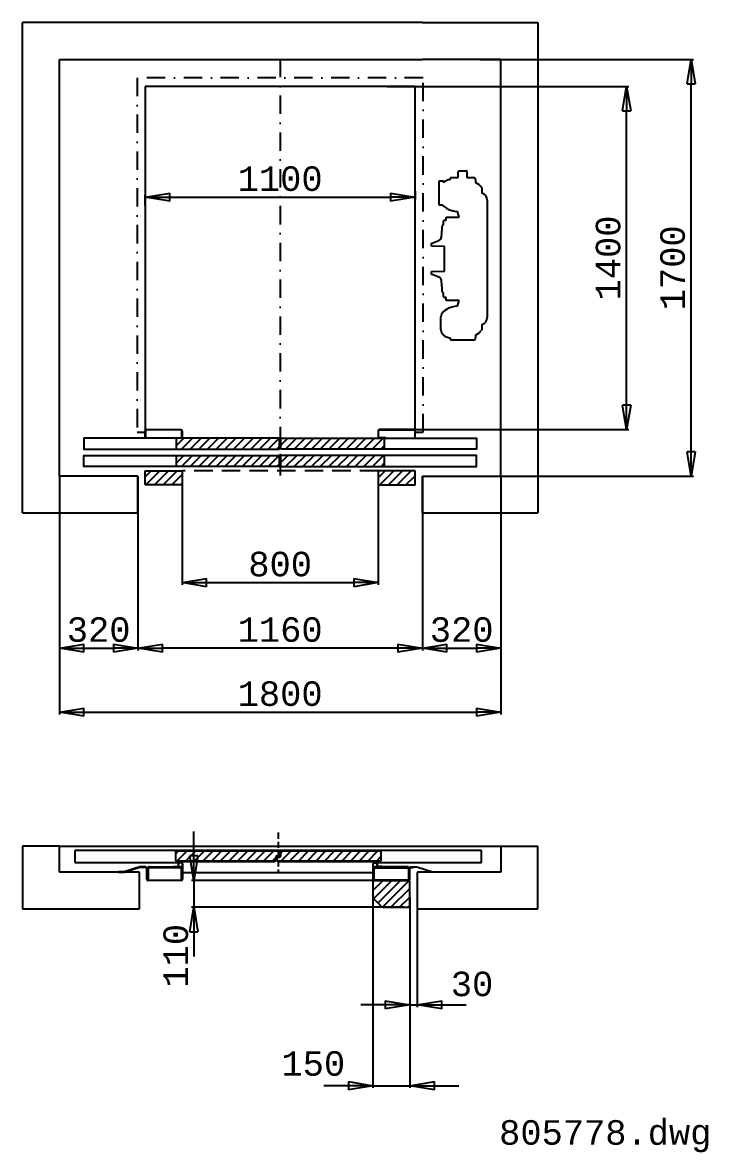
# Model space of a CAD drawing. Extents: x 29716 to 54257, y -8238 to 9896.
# Drawn here: x 38463 to 41259, y 4587 to 9195 of the extents above; entities that cross this region are included whole.
import ezdxf

# ---------------------------------------------------------------- set-up
doc = ezdxf.new("R2010")
doc.units = 0
doc.header["$LTSCALE"] = 50
doc.header["$MEASUREMENT"] = 0
doc.linetypes.add('DASHDOT', pattern=[1, 0.5, -0.25, 0, -0.25])
doc.linetypes.add('DASHED', pattern=[0.75, 0.5, -0.25])
doc.layers.get('0').update_dxf_attribs({"linetype": 'CONTINUOUS'})
doc.layers.get('Defpoints').update_dxf_attribs({"linetype": 'CONTINUOUS'})
for name, color, linetype in [('CONT_35', 250, 'CONTINUOUS'), ('CONT_70', 5, 'CONTINUOUS'), ('DASH_35', 30, 'DASHED'), ('DASHD_35', 40, 'DASHDOT'), ('DIM', 7, 'CONTINUOUS'), ('HATCH_35', 6, 'CONTINUOUS'), ('TEXT_50', 7, 'CONTINUOUS')]:
    doc.layers.add(name, color=color, linetype=linetype)
doc.styles.get("Standard").update_dxf_attribs({"font": 'monotxt'})
doc.dimstyles.get("Standard").update_dxf_attribs({"dimscale": 50, "dimtxt": 2, "dimasz": 2, "dimexe": 0.18, "dimexo": 0, "dimgap": 0.5, "dimtad": 1, "dimdec": 0, "dimrnd": 1, "dimzin": 0, "dimdsep": 46, "dimtxsty": 'Standard', "dimblk": 'CLOSED', "dimcen": 0.09, "dimadec": 0, "dimazin": 0, "dimtfac": 1, "dimtdec": 0, "dimtmove": 2, "dimatfit": 0, "dimldrblk": 'CLOSED', "dimfxl": 1, "dimtolj": 1, "dimtzin": 0, "dimarcsym": 0})
pattern_1 = [(45, (29147.345, -60455.907), (-17.6776695, 17.6776695), [])]

# ---------------------------------------------------------------- blocks, each defined once
blk = doc.blocks.new('_Closed')
at = {"color": 0, "linetype": 'Continuous', "lineweight": -2}
for p, q in [((-1, 0.167), (0, 0)), ((-1, 0.167), (-1, -0.167)), ((0, 0), (-1, -0.167)), ((0, 0), (-1, 0))]:
    blk.add_line(p, q, dxfattribs=at)
blk = doc.blocks.new('*D44')
at = {"layer": 'Defpoints', "color": 0, "transparency": 16777216}
for p in [(39967, 5695.9), (39161.4, 5586.4), (40017.2, 5586.4)]:
    blk.add_point(p, dxfattribs=at)
at = {"layer": 'DIM', "color": 0, "lineweight": -2, "transparency": 16777216}
for p, q in [((39161.4, 5795.9), (39161.4, 5895.9)), ((39967, 5695.9), (39152.4, 5695.9)), ((39161.4, 5695.9), (39161.4, 5586.4)), ((40017.2, 5586.4), (39152.4, 5586.4)), ((39161.4, 5486.4), (39161.4, 5386.4))]:
    blk.add_line(p, q, dxfattribs=at)
at = {"layer": 'DIM', "color": 0, "lineweight": -2, "transparency": 16777216, "xscale": 100, "yscale": 100, "zscale": 100}
for p, rotation in [((39161.4, 5695.9), 270), ((39161.4, 5586.4), 90)]:
    blk.add_blockref('_Closed', p, dxfattribs=dict(at, rotation=rotation))
at = {"layer": 'DIM', "color": 0, "transparency": 16777216, "insert": (39088.2, 5388.9), "char_height": 100, "attachment_point": 5, "rotation": 90}
blk.add_mtext('\\A1;110', dxfattribs=at)
blk = doc.blocks.new('*D38')
at = {"layer": 'Defpoints', "color": 0, "transparency": 16777216}
for p in [(39891.8, 5644.2), (40042, 5626.6), (40042, 4858.8)]:
    blk.add_point(p, dxfattribs=at)
at = {"layer": 'DIM', "color": 0, "lineweight": -2, "transparency": 16777216}
for p, q in [((39891.8, 5644.2), (39891.8, 4849.8)), ((40042, 5626.6), (40042, 4849.8)), ((39791.8, 4858.8), (39691.8, 4858.8)), ((39891.8, 4858.8), (40042, 4858.8)), ((40142, 4858.8), (40242, 4858.8))]:
    blk.add_line(p, q, dxfattribs=at)
at = {"layer": 'DIM', "color": 0, "lineweight": -2, "transparency": 16777216, "xscale": 100, "yscale": 100, "zscale": 100}
blk.add_blockref('_Closed', (39891.8, 4858.8), dxfattribs=at)
at = {"layer": 'DIM', "color": 0, "lineweight": -2, "transparency": 16777216, "xscale": 100, "yscale": 100, "zscale": 100, "rotation": 180}
blk.add_blockref('_Closed', (40042, 4858.8), dxfattribs=at)
at = {"layer": 'DIM', "color": 0, "transparency": 16777216, "insert": (39648.5, 4948.8), "char_height": 100, "attachment_point": 5}
blk.add_mtext('\\A1;150', dxfattribs=at)
blk = doc.blocks.new('*D39')
at = {"layer": 'Defpoints', "color": 0, "transparency": 16777216}
for p in [(40042, 5626.9), (40072.3, 5619.1), (40072.3, 5188.5)]:
    blk.add_point(p, dxfattribs=at)
at = {"layer": 'DIM', "color": 0, "lineweight": -2, "transparency": 16777216}
for p, q in [((40042, 5626.9), (40042, 5179.5)), ((40072.3, 5619.1), (40072.3, 5179.5)), ((39942, 5188.5), (39842, 5188.5)), ((40042, 5188.5), (40072.3, 5188.5)), ((40172.3, 5188.5), (40272.3, 5188.5))]:
    blk.add_line(p, q, dxfattribs=at)
at = {"layer": 'DIM', "color": 0, "lineweight": -2, "transparency": 16777216, "xscale": 100, "yscale": 100, "zscale": 100}
blk.add_blockref('_Closed', (40042, 5188.5), dxfattribs=at)
at = {"layer": 'DIM', "color": 0, "lineweight": -2, "transparency": 16777216, "xscale": 100, "yscale": 100, "zscale": 100, "rotation": 180}
blk.add_blockref('_Closed', (40072.3, 5188.5), dxfattribs=at)
at = {"layer": 'DIM', "color": 0, "transparency": 16777216, "insert": (40295.6, 5273.3), "char_height": 100, "attachment_point": 5}
blk.add_mtext('\\A1;30', dxfattribs=at)
blk = doc.blocks.new('*D40')
at = {"layer": 'Defpoints', "color": 0, "transparency": 16777216}
for p in [(38613.3, 7344.8), (40413.3, 7344.8), (40413.3, 6382.2)]:
    blk.add_point(p, dxfattribs=at)
at = {"layer": 'DIM', "color": 0, "lineweight": -2, "transparency": 16777216}
for p, q in [((38613.3, 7344.8), (38613.3, 6373.2)), ((40413.3, 7344.8), (40413.3, 6373.2)), ((38713.3, 6382.2), (40313.3, 6382.2))]:
    blk.add_line(p, q, dxfattribs=at)
at = {"layer": 'DIM', "color": 0, "lineweight": -2, "transparency": 16777216, "xscale": 100, "yscale": 100, "zscale": 100, "rotation": 180}
blk.add_blockref('_Closed', (38613.3, 6382.2), dxfattribs=at)
at = {"layer": 'DIM', "color": 0, "lineweight": -2, "transparency": 16777216, "xscale": 100, "yscale": 100, "zscale": 100}
blk.add_blockref('_Closed', (40413.3, 6382.2), dxfattribs=at)
at = {"layer": 'DIM', "color": 0, "transparency": 16777216, "insert": (39513.3, 6457.2), "char_height": 100, "attachment_point": 5}
blk.add_mtext('\\A1;1800', dxfattribs=at)
blk = doc.blocks.new('*D41')
at = {"layer": 'Defpoints', "color": 0, "transparency": 16777216}
for p in [(38933.3, 7194.8), (40093.3, 7194.8), (38933.3, 6643.5)]:
    blk.add_point(p, dxfattribs=at)
at = {"layer": 'DIM', "color": 0, "lineweight": -2, "transparency": 16777216}
for p, q in [((38933.3, 7194.8), (38933.3, 6634.5)), ((40093.3, 7194.8), (40093.3, 6634.5)), ((39993.3, 6643.5), (39033.3, 6643.5))]:
    blk.add_line(p, q, dxfattribs=at)
at = {"layer": 'DIM', "color": 0, "lineweight": -2, "transparency": 16777216, "xscale": 100, "yscale": 100, "zscale": 100, "rotation": 180}
blk.add_blockref('_Closed', (38933.3, 6643.5), dxfattribs=at)
at = {"layer": 'DIM', "color": 0, "lineweight": -2, "transparency": 16777216, "xscale": 100, "yscale": 100, "zscale": 100}
blk.add_blockref('_Closed', (40093.3, 6643.5), dxfattribs=at)
at = {"layer": 'DIM', "color": 0, "transparency": 16777216, "insert": (39513.3, 6718.5), "char_height": 100, "attachment_point": 5}
blk.add_mtext('\\A1;1160', dxfattribs=at)
blk = doc.blocks.new('*D42')
at = {"layer": 'Defpoints', "color": 0, "transparency": 16777216}
for p in [(40063.3, 8507.1), (40063.3, 8482.6), (38963.3, 8449.3)]:
    blk.add_point(p, dxfattribs=at)
at = {"layer": 'DIM', "color": 0, "lineweight": -2, "transparency": 16777216}
for p, q in [((38963.3, 8449.3), (38963.3, 8491.6)), ((39063.3, 8482.6), (39963.3, 8482.6)), ((40063.3, 8507.1), (40063.3, 8473.6))]:
    blk.add_line(p, q, dxfattribs=at)
at = {"layer": 'DIM', "color": 0, "lineweight": -2, "transparency": 16777216, "xscale": 100, "yscale": 100, "zscale": 100, "rotation": 180}
blk.add_blockref('_Closed', (38963.3, 8482.6), dxfattribs=at)
at = {"layer": 'DIM', "color": 0, "lineweight": -2, "transparency": 16777216, "xscale": 100, "yscale": 100, "zscale": 100}
blk.add_blockref('_Closed', (40063.3, 8482.6), dxfattribs=at)
at = {"layer": 'DIM', "color": 0, "transparency": 16777216, "insert": (39513.3, 8557.6), "char_height": 100, "attachment_point": 5}
blk.add_mtext('\\A1;1100', dxfattribs=at)
blk = doc.blocks.new('*D43')
at = {"layer": 'Defpoints', "color": 0, "transparency": 16777216}
for p in [(38613.3, 7344.8), (38933.3, 7344.8), (38933.3, 6643.5)]:
    blk.add_point(p, dxfattribs=at)
at = {"layer": 'DIM', "color": 0, "lineweight": -2, "transparency": 16777216}
for p, q in [((38613.3, 7344.8), (38613.3, 6634.5)), ((38933.3, 7344.8), (38933.3, 6634.5)), ((38713.3, 6643.5), (38833.3, 6643.5))]:
    blk.add_line(p, q, dxfattribs=at)
at = {"layer": 'DIM', "color": 0, "lineweight": -2, "transparency": 16777216, "xscale": 100, "yscale": 100, "zscale": 100, "rotation": 180}
blk.add_blockref('_Closed', (38613.3, 6643.5), dxfattribs=at)
at = {"layer": 'DIM', "color": 0, "lineweight": -2, "transparency": 16777216, "xscale": 100, "yscale": 100, "zscale": 100}
blk.add_blockref('_Closed', (38933.3, 6643.5), dxfattribs=at)
at = {"layer": 'DIM', "color": 0, "transparency": 16777216, "insert": (38773.3, 6718.5), "char_height": 100, "attachment_point": 5}
blk.add_mtext('\\A1;320', dxfattribs=at)
blk = doc.blocks.new('*D34')
at = {"layer": 'Defpoints', "color": 0, "transparency": 16777216}
for p in [(39113.3, 7334), (39913.3, 7332.9), (39913.3, 6910.7)]:
    blk.add_point(p, dxfattribs=at)
at = {"layer": 'DIM', "color": 0, "lineweight": -2, "transparency": 16777216}
for p, q in [((39113.3, 7334), (39113.3, 6901.7)), ((39913.3, 7332.9), (39913.3, 6901.7)), ((39213.3, 6910.7), (39813.3, 6910.7))]:
    blk.add_line(p, q, dxfattribs=at)
at = {"layer": 'DIM', "color": 0, "lineweight": -2, "transparency": 16777216, "xscale": 100, "yscale": 100, "zscale": 100, "rotation": 180}
blk.add_blockref('_Closed', (39113.3, 6910.7), dxfattribs=at)
at = {"layer": 'DIM', "color": 0, "lineweight": -2, "transparency": 16777216, "xscale": 100, "yscale": 100, "zscale": 100}
blk.add_blockref('_Closed', (39913.3, 6910.7), dxfattribs=at)
at = {"layer": 'DIM', "color": 0, "transparency": 16777216, "insert": (39513.3, 6985.7), "char_height": 100, "attachment_point": 5}
blk.add_mtext('\\A1;800', dxfattribs=at)
blk = doc.blocks.new('*D35')
at = {"layer": 'Defpoints', "color": 0, "transparency": 16777216}
for p in [(40328.5, 9044.8), (41188.9, 9044.8), (40367.9, 7344.8)]:
    blk.add_point(p, dxfattribs=at)
at = {"layer": 'DIM', "color": 0, "lineweight": -2, "transparency": 16777216}
for p, q in [((40328.5, 9044.8), (41197.9, 9044.8)), ((41188.9, 7444.8), (41188.9, 8944.8)), ((40367.9, 7344.8), (41197.9, 7344.8))]:
    blk.add_line(p, q, dxfattribs=at)
at = {"layer": 'DIM', "color": 0, "lineweight": -2, "transparency": 16777216, "xscale": 100, "yscale": 100, "zscale": 100}
for p, rotation in [((41188.9, 9044.8), 90), ((41188.9, 7344.8), 270)]:
    blk.add_blockref('_Closed', p, dxfattribs=dict(at, rotation=rotation))
at = {"layer": 'DIM', "color": 0, "transparency": 16777216, "insert": (41113.9, 8194.8), "char_height": 100, "attachment_point": 5, "rotation": 90}
blk.add_mtext('\\A1;1700', dxfattribs=at)
blk = doc.blocks.new('*D36')
at = {"layer": 'Defpoints', "color": 0, "transparency": 16777216}
for p in [(39949.5, 8934.8), (40925.8, 8934.8), (39990.3, 7534.8)]:
    blk.add_point(p, dxfattribs=at)
at = {"layer": 'DIM', "color": 0, "lineweight": -2, "transparency": 16777216}
for p, q in [((39949.5, 8934.8), (40934.8, 8934.8)), ((40925.8, 7634.8), (40925.8, 8834.8)), ((39990.3, 7534.8), (40934.8, 7534.8))]:
    blk.add_line(p, q, dxfattribs=at)
at = {"layer": 'DIM', "color": 0, "lineweight": -2, "transparency": 16777216, "xscale": 100, "yscale": 100, "zscale": 100}
for p, rotation in [((40925.8, 8934.8), 90), ((40925.8, 7534.8), 270)]:
    blk.add_blockref('_Closed', p, dxfattribs=dict(at, rotation=rotation))
at = {"layer": 'DIM', "color": 0, "transparency": 16777216, "insert": (40850.8, 8234.8), "char_height": 100, "attachment_point": 5, "rotation": 90}
blk.add_mtext('\\A1;1400', dxfattribs=at)
blk = doc.blocks.new('*D37')
at = {"layer": 'Defpoints', "color": 0, "transparency": 16777216}
for p in [(40093.3, 7344.8), (40413.3, 7344.8), (40413.3, 6643.5)]:
    blk.add_point(p, dxfattribs=at)
at = {"layer": 'DIM', "color": 0, "lineweight": -2, "transparency": 16777216}
for p, q in [((40093.3, 7344.8), (40093.3, 6634.5)), ((40413.3, 7344.8), (40413.3, 6634.5)), ((40193.3, 6643.5), (40313.3, 6643.5))]:
    blk.add_line(p, q, dxfattribs=at)
at = {"layer": 'DIM', "color": 0, "lineweight": -2, "transparency": 16777216, "xscale": 100, "yscale": 100, "zscale": 100, "rotation": 180}
blk.add_blockref('_Closed', (40093.3, 6643.5), dxfattribs=at)
at = {"layer": 'DIM', "color": 0, "lineweight": -2, "transparency": 16777216, "xscale": 100, "yscale": 100, "zscale": 100}
blk.add_blockref('_Closed', (40413.3, 6643.5), dxfattribs=at)
at = {"layer": 'DIM', "color": 0, "transparency": 16777216, "insert": (40253.3, 6718.5), "char_height": 100, "attachment_point": 5}
blk.add_mtext('\\A1;320', dxfattribs=at)

msp = doc.modelspace()

# ---------------------------------------------------------------- hatches: boundary and pattern name
at = {"layer": 'HATCH_35'}
h = msp.add_hatch(dxfattribs=at)
h.set_pattern_fill('ANSI31', color=256, scale=200, style=0)
h.set_pattern_definition(pattern_1)
h.paths.add_polyline_path([(38963.3, 7366.8), (38963.3, 7309.8), (39113.3, 7309.8), (39113.3, 7366.8)])
h.paths.add_polyline_path([(39510.8, 7384.8), (39510.8, 7429.8), (39088.8, 7429.8), (39088.8, 7384.8)])
h.paths.add_polyline_path([(39088.8, 7499.8), (39088.8, 7454.8), (39510.8, 7454.8), (39510.8, 7499.8)])
h = msp.add_hatch(dxfattribs=at)
h.set_pattern_fill('ANSI31', color=256, scale=200, style=0)
h.set_pattern_definition(pattern_1)
h.paths.add_polyline_path([(39913.3, 7366.8), (39913.3, 7309.8), (40063.3, 7309.8), (40063.3, 7366.8)])
h.paths.add_polyline_path([(39515.8, 7429.8), (39515.8, 7384.8), (39937.8, 7384.8), (39937.8, 7429.8)])
h.paths.add_polyline_path([(39515.8, 7499.8), (39515.8, 7454.8), (39937.8, 7454.8), (39937.8, 7499.8), (39918.3, 7499.8)])
h = msp.add_hatch(dxfattribs=at)
h.set_pattern_fill('ANSI31', color=256, scale=200, style=0)
h.set_pattern_definition(pattern_1)
edge = h.paths.add_edge_path()
edge.add_arc((39091.3, 5778.8), 3.9, 180, 270)
edge.add_line((39091.3, 5774.9), (39492.1, 5774.9))
edge.add_arc((39492.1, 5778.8), 3.9, 270, 360)
edge.add_line((39496, 5778.8), (39496, 5791.5))
edge.add_arc((39500.9, 5791.5), 4.88, 90, 180, ccw=False)
edge.add_line((39500.9, 5796.3), (39506.7, 5796.3))
edge.add_arc((39506.7, 5800.2), 3.9, 270, 360)
edge.add_line((39510.6, 5800.2), (39510.6, 5812.9))
edge.add_arc((39506.7, 5812.9), 3.9, 0, 90)
edge.add_line((39506.7, 5816.8), (39091.3, 5816.8))
edge.add_arc((39091.3, 5812.9), 3.9, 90, 180)
edge.add_line((39087.4, 5812.9), (39087.4, 5778.8))
h = msp.add_hatch(dxfattribs=at)
h.set_pattern_fill('ANSI31', color=256, scale=200, style=0)
h.set_pattern_definition(pattern_1)
edge = h.paths.add_edge_path()
edge.add_arc((39504.8, 5778.8), 3.9, 180, 270)
edge.add_line((39504.8, 5774.9), (39920.2, 5774.9))
edge.add_arc((39920.2, 5778.8), 3.9, 270, 360)
edge.add_line((39924.1, 5778.8), (39924.1, 5812.9))
edge.add_arc((39920.2, 5812.9), 3.9, 0, 90)
edge.add_line((39920.2, 5816.8), (39519.4, 5816.8))
edge.add_arc((39519.4, 5812.9), 3.9, 90, 180)
edge.add_line((39515.5, 5812.9), (39515.5, 5795.7))
edge.add_arc((39510.2, 5795.7), 5.27, -90, 0, ccw=False)
edge.add_line((39510.2, 5790.5), (39504.8, 5790.5))
edge.add_arc((39504.8, 5786.6), 3.9, 90, 180)
edge.add_line((39500.9, 5786.6), (39500.9, 5778.8))
h = msp.add_hatch(dxfattribs=at)
h.set_pattern_fill('ANSI31', color=256, scale=200, style=0)
h.set_pattern_definition(pattern_1)
edge = h.paths.add_edge_path()
edge.add_arc((39895.7, 5692), 3.9, 90, 180)
edge.add_line((39891.8, 5692), (39891.8, 5627))
edge.add_arc((39895.7, 5627), 3.9, 180, 225)
edge.add_line((39892.9, 5624.2), (39929.6, 5587.5))
edge.add_line((39932.4, 5586.4), (40038.1, 5586.4))
edge.add_arc((40038.1, 5590.3), 3.9, 270, 360)
edge.add_line((40042, 5590.3), (40042, 5692))
edge.add_arc((40038.1, 5692), 3.9, 0, 90)
edge.add_line((39895.7, 5695.9), (40038.1, 5695.9))
h.paths.add_polyline_path([(39163.2, 5230.6), (39163.2, 5547.2), (39013.2, 5547.2), (39013.2, 5230.6)], flags=9)

# ---------------------------------------------------------------- linework, layer by layer
at = {"layer": 'CONT_35', "ltscale": 3}
for p, q in [((40063.3, 8934.8), (38963.3, 8934.8)), ((38963.3, 8934.8), (38963.3, 7534.8)), ((40063.3, 7534.8), (40063.3, 8934.8)), ((40239.1, 8563.2), (40239.1, 8586.7)), ((40242.1, 8589.7), (40271.8, 8589.7)), ((40274.8, 8586.7), (40274.8, 8563.2)), ((40161.4, 8549.6), (40178.9, 8549.6)), ((40161.4, 8450.1), (40161.4, 8549.6)), ((40178.9, 8549.6), (40178.9, 8541.9)), ((40185, 8547.2), (40185, 8547.2)), ((40205.6, 8553.6), (40205.6, 8553.6)), ((40213.9, 8563.2), (40239.1, 8563.2)), ((40274.8, 8563.2), (40301.6, 8563.2)), ((40301.6, 8563.2), (40301.6, 8563.2)), ((40309.9, 8553.6), (40309.9, 8542.6)), ((40333.8, 8521.9), (40335.7, 8521.4)), ((40335.7, 8521.4), (40335.7, 8499.7)), ((40176.1, 8450.1), (40161.4, 8450.1)), ((40357.4, 8471.2), (40357.4, 7991.6)), ((40182.8, 8389), (40189.8, 8389)), ((40189.8, 8401.4), (40243, 8401.4)), ((40189.8, 8389), (40189.8, 8401.4)), ((40243, 8401.4), (40236.1, 8424.4)), ((40170.8, 8320.1), (40173.3, 8354.4)), ((40173.3, 8354.4), (40173.3, 8363.4)), ((40179.8, 8371.3), (40179.8, 8386)), ((40129.8, 8295.4), (40132.8, 8295.5)), ((40129.8, 8283.4), (40129.8, 8295.4)), ((40132.8, 8295.5), (40160.7, 8305.9)), ((40183.3, 8281.9), (40129.8, 8283.4)), ((40183.3, 8180.9), (40183.3, 8281.9)), ((40129.8, 8179.4), (40183.3, 8180.9)), ((40129.8, 8167.4), (40129.8, 8179.4)), ((40132.8, 8167.3), (40129.8, 8167.4)), ((40160.7, 8156.9), (40132.8, 8167.3)), ((40173.3, 8108.4), (40170.8, 8142.7)), ((40173.3, 8099.4), (40173.3, 8108.4)), ((40179.8, 8076.8), (40179.8, 8091.5)), ((40189.8, 8073.8), (40182.8, 8073.8)), ((40189.8, 8061.4), (40189.8, 8073.8)), ((40243, 8061.4), (40189.8, 8061.4)), ((40236.1, 8038.4), (40243, 8061.4)), ((40168.4, 7942.1), (40168.4, 7994.4)), ((40335.7, 7941.4), (40333.8, 7940.9)), ((40335.7, 7963.1), (40335.7, 7941.4)), ((40301.6, 7899.6), (40213.9, 7899.6)), ((40309.9, 7920.2), (40309.9, 7909.2)), ((39088.8, 7499.8), (39088.8, 7454.8)), ((39510.8, 7454.8), (39510.8, 7499.8)), ((39515.8, 7454.8), (39515.8, 7499.8)), ((39937.8, 7499.8), (39937.8, 7454.8)), ((39088.8, 7429.8), (39088.8, 7384.8)), ((39510.8, 7384.8), (39510.8, 7429.8)), ((39515.8, 7384.8), (39515.8, 7429.8)), ((39937.8, 7429.8), (39937.8, 7384.8)), ((38963.3, 7366.8), (39113.3, 7366.8)), ((38963.3, 7309.8), (38963.3, 7366.8)), ((39113.3, 7366.8), (39113.3, 7309.8)), ((40063.3, 7366.8), (39913.3, 7366.8)), ((39913.3, 7366.8), (39913.3, 7309.8)), ((40063.3, 7309.8), (40063.3, 7366.8)), ((39113.3, 7309.8), (38963.3, 7309.8)), ((39913.3, 7309.8), (40063.3, 7309.8))]:
    msp.add_line(p, q, dxfattribs=at)
at = {"layer": 'CONT_35'}
for p, q in [((38613.3, 5835.3), (40413.3, 5835.3)), ((40334.6, 5817.8), (38676.9, 5817.8)), ((38676.9, 5817.8), (38676.9, 5769)), ((39086.5, 5812.9), (39086.5, 5778.8)), ((39087.4, 5778.8), (39087.4, 5812.9)), ((39506.7, 5817.8), (39091.3, 5817.8)), ((39091.3, 5816.8), (39506.7, 5816.8)), ((39510.6, 5812.9), (39510.6, 5800.2)), ((39511.6, 5800.2), (39511.6, 5812.9)), ((39514.5, 5812.9), (39514.5, 5795.7)), ((39515.5, 5795.7), (39515.5, 5812.9)), ((39920.2, 5817.8), (39519.4, 5817.8)), ((39519.4, 5816.8), (39920.2, 5816.8)), ((39924.1, 5812.9), (39924.1, 5778.8)), ((39925, 5778.8), (39925, 5812.9)), ((40334.6, 5769), (40334.6, 5817.8)), ((38676.9, 5769), (39110.8, 5769)), ((39492.1, 5774.9), (39091.3, 5774.9)), ((39091.3, 5773.9), (39492.1, 5773.9)), ((39098.2, 5756.4), (39098.2, 5764.2)), ((39099.1, 5764.2), (39099.1, 5756.4)), ((39103, 5769), (39110.8, 5769)), ((39110.8, 5768.1), (39103, 5768.1)), ((39114.7, 5700.8), (39114.7, 5764.2)), ((39115.7, 5764.2), (39115.7, 5700.8)), ((39496, 5791.5), (39496, 5778.8)), ((39497, 5778.8), (39497, 5791.5)), ((39499.9, 5786.6), (39499.9, 5778.8)), ((39506.7, 5796.3), (39500.9, 5796.3)), ((39500.9, 5795.4), (39506.7, 5795.4)), ((39500.9, 5778.8), (39500.9, 5786.6)), ((39510.2, 5791.5), (39504.8, 5791.5)), ((39504.8, 5790.5), (39510.2, 5790.5)), ((39920.2, 5774.9), (39504.8, 5774.9)), ((39504.8, 5773.9), (39920.2, 5773.9)), ((39891.8, 5764.2), (39891.8, 5700.8)), ((39892.8, 5700.8), (39892.8, 5764.2)), ((39896.7, 5769), (40334.6, 5769)), ((39904.5, 5769), (39896.7, 5769)), ((39896.7, 5768.1), (39904.5, 5768.1)), ((39908.4, 5764.2), (39908.4, 5756.4)), ((39909.3, 5756.4), (39909.3, 5764.2)), ((38876.7, 5731.5), (38852.3, 5731.5)), ((38852.3, 5730), (38852.3, 5731.5)), ((38852.3, 5730), (38876.7, 5730)), ((38941.2, 5751), (38876.7, 5731.5)), ((38876.7, 5730), (38941.2, 5749.5)), ((38965.5, 5751), (38941.2, 5751)), ((38941.2, 5749.5), (38965.5, 5749.5)), ((38955.8, 5749.5), (38965.5, 5749.5)), ((38955.8, 5748.6), (38955.8, 5749.5)), ((38965.5, 5748.6), (38955.8, 5748.6)), ((38965.5, 5749.5), (38965.5, 5751)), ((38969.4, 5700.8), (38969.4, 5744.7)), ((38970.4, 5744.7), (38970.4, 5700.8)), ((38971.4, 5701.7), (38971.4, 5743.7)), ((38975.3, 5743.7), (38975.3, 5701.7)), ((38979.2, 5751.5), (39106.9, 5751.5)), ((39106.9, 5747.6), (38979.2, 5747.6)), ((39079.6, 5752.5), (39094.3, 5752.5)), ((39079.6, 5751.5), (39079.6, 5752.5)), ((39094.3, 5751.5), (39079.6, 5751.5)), ((39110.8, 5701.7), (39110.8, 5743.7)), ((39114.7, 5743.7), (39114.7, 5701.7)), ((39891.8, 5727.6), (39115.7, 5727.6)), ((39892.8, 5743.7), (39892.8, 5701.7)), ((39896.7, 5701.7), (39896.7, 5743.7)), ((40032.3, 5751.5), (39900.6, 5751.5)), ((39900.6, 5747.6), (40032.3, 5747.6)), ((39927.9, 5752.5), (39913.2, 5752.5)), ((39913.2, 5751.5), (39927.9, 5751.5)), ((39927.9, 5751.5), (39927.9, 5752.5)), ((40036.2, 5743.7), (40036.2, 5701.7)), ((40040.1, 5701.7), (40040.1, 5743.7)), ((40041.1, 5744.7), (40041.1, 5700.8)), ((40042, 5700.8), (40042, 5744.7)), ((40045.9, 5751), (40070.3, 5751)), ((40045.9, 5749.5), (40045.9, 5751)), ((40070.3, 5749.5), (40045.9, 5749.5)), ((40055.7, 5749.5), (40045.9, 5749.5)), ((40045.9, 5748.6), (40055.7, 5748.6)), ((40055.7, 5748.6), (40055.7, 5749.5)), ((40070.3, 5751), (40134.8, 5731.5)), ((40134.8, 5730), (40070.3, 5749.5)), ((40134.8, 5731.5), (40159.2, 5731.5)), ((40159.2, 5730), (40134.8, 5730)), ((40159.2, 5730), (40159.2, 5731.5)), ((38975.3, 5701.7), (38971.4, 5701.7)), ((38974.3, 5696.9), (39110.8, 5696.9)), ((39110.8, 5695.9), (38974.3, 5695.9)), ((39114.7, 5701.7), (39110.8, 5701.7)), ((39891.8, 5692), (39891.8, 5627)), ((39892.8, 5701.7), (39896.7, 5701.7)), ((39895.7, 5695.9), (40038.1, 5695.9)), ((40037.2, 5696.9), (39896.7, 5696.9)), ((39896.7, 5695.9), (40038.1, 5695.9)), ((40036.2, 5701.7), (40040.1, 5701.7)), ((40042, 5590.3), (40042, 5692)), ((39892.9, 5624.2), (39929.6, 5587.5)), ((39932.4, 5586.4), (40038.1, 5586.4))]:
    msp.add_line(p, q, dxfattribs=at)
at = {"layer": 'CONT_35', "ltscale": 3}
for points in [[(38963.3, 7504.8), (38963.3, 7529.8, -0.414214), (38968.3, 7534.8), (39108.3, 7534.8, -0.414214), (39113.3, 7529.8), (39113.3, 7504.8, -0.414214), (39108.3, 7499.8), (39083.3, 7499.8), (39083.3, 7500.8), (39108.3, 7500.8, 0.414214), (39112.3, 7504.8), (39112.3, 7529.8, 0.414214), (39108.3, 7533.8), (38968.3, 7533.8, 0.414214), (38964.3, 7529.8), (38964.3, 7504.8)], [(40063.3, 7504.8), (40063.3, 7529.8, 0.414214), (40058.3, 7534.8), (39918.3, 7534.8, 0.414214), (39913.3, 7529.8), (39913.3, 7504.8, 0.414214), (39918.3, 7499.8), (39943.3, 7499.8), (39943.3, 7500.8), (39918.3, 7500.8, -0.414214), (39914.3, 7504.8), (39914.3, 7529.8, -0.414214), (39918.3, 7533.8), (40058.3, 7533.8, -0.414214), (40062.3, 7529.8), (40062.3, 7504.8)]]:
    msp.add_lwpolyline(points, format="xyb", close=True, dxfattribs=at)
for points in [[(39510.8, 7499.8), (39088.8, 7499.8), (38713.3, 7499.8), (38713.3, 7454.8), (39088.8, 7454.8), (39510.8, 7454.8)], [(39515.8, 7499.8), (39937.8, 7499.8), (40313.3, 7499.8), (40313.3, 7454.8), (39937.8, 7454.8), (39515.8, 7454.8)], [(39510.8, 7384.8), (39088.8, 7384.8), (38713.3, 7384.8), (38713.3, 7429.8), (39088.8, 7429.8), (39510.8, 7429.8)], [(39515.8, 7384.8), (39937.8, 7384.8), (40313.3, 7384.8), (40313.3, 7429.8), (39937.8, 7429.8), (39515.8, 7429.8)]]:
    msp.add_lwpolyline(points, dxfattribs=at)
for centre, radius, start, end in [((40242.1, 8586.7), 3, 90, 180), ((40271.8, 8586.7), 3, 0, 90), ((40217.9, 8502.9), 55.1, 126.6176, 135.0158), ((40208.6, 8507.9), 45.8, 93.7195, 120.9226), ((40215.3, 8553.6), 9.69, 98.41, 179.961), ((40300.2, 8553.6), 9.69, 0, 82.2138), ((40289.1, 8494.4), 52.5, 31.5725, 66.646), ((40327.9, 8471.2), 29.5, 0, 74.6154), ((40217.9, 8486.1), 55.1, 220.6842, 240.6322), ((40248.5, 8547.6), 123.8, 242.2251, 264.234), ((40182.8, 8386), 3, 90, 180), ((40181.3, 8363.4), 8, 100.8069, 180), ((40153.8, 8321.4), 17, 293.9822, 355.7487), ((40153.8, 8141.4), 17, 4.2513, 66.0178), ((40181.3, 8099.4), 8, 180, 259.1931), ((40182.8, 8076.8), 3, 180, 270), ((40217.9, 7976.7), 55.1, 119.3678, 148.4367), ((40248.5, 7915.2), 123.8, 95.766, 117.7749), ((40196.1, 7994), 27.7, 155.3135, 179.0898), ((40327.9, 7991.6), 29.5, 285.3846, 0), ((40196.1, 7942.6), 27.7, 180.9102, 204.6865), ((40217.9, 7959.9), 55.1, 211.5633, 233.3824), ((40289.1, 7968.3), 52.5, 293.354, 328.4275), ((40208.5, 7954.9), 45.8, 239.0774, 266.3482), ((40215.3, 7909.2), 9.69, 179.961, 261.59), ((40300.2, 7909.2), 9.69, 277.7862, 0)]:
    msp.add_arc(centre, radius, start, end, dxfattribs=at)
at = {"layer": 'CONT_35'}
for centre, radius, start, end in [((39091.3, 5812.9), 4.88, 90, 180), ((39091.3, 5812.9), 3.9, 90, 180), ((39506.7, 5812.9), 4.88, 0, 90), ((39506.7, 5812.9), 3.9, 0, 90), ((39519.4, 5812.9), 4.88, 90, 180), ((39519.4, 5812.9), 3.9, 90, 180), ((39920.2, 5812.9), 4.88, 0, 90), ((39920.2, 5812.9), 3.9, 0, 90), ((39091.3, 5778.8), 4.88, 180, 270), ((39091.3, 5778.8), 3.9, 180, 270), ((39103, 5764.2), 4.88, 90, 180), ((39103, 5764.2), 3.9, 90, 180), ((39110.8, 5764.2), 4.88, 0, 90), ((39110.8, 5764.2), 3.9, 0, 90), ((39492.1, 5778.8), 4.88, 270, 0), ((39492.1, 5778.8), 3.9, 270, 0), ((39500.9, 5791.5), 4.88, 90, 180), ((39500.9, 5791.5), 3.9, 90, 180), ((39504.8, 5786.6), 4.88, 90, 180), ((39504.8, 5778.8), 4.88, 180, 270), ((39504.8, 5786.6), 3.9, 90, 180), ((39504.8, 5778.8), 3.9, 180, 270), ((39506.7, 5800.2), 4.88, 270, 0), ((39506.7, 5800.2), 3.9, 270, 0), ((39510.2, 5795.7), 4.29, 270, 0), ((39510.2, 5795.7), 5.27, 270, 0), ((39896.7, 5764.2), 4.88, 90, 180), ((39896.7, 5764.2), 3.9, 90, 180), ((39904.5, 5764.2), 4.88, 0, 90), ((39904.5, 5764.2), 3.9, 0, 90), ((39920.2, 5778.8), 4.88, 270, 0), ((39920.2, 5778.8), 3.9, 270, 0), ((38965.5, 5744.7), 4.88, 0, 90), ((38965.5, 5744.7), 3.9, 0, 90), ((38979.2, 5743.7), 7.8, 90, 180), ((38979.2, 5743.7), 3.9, 90, 180), ((39094.3, 5756.4), 3.9, 270, 0), ((39094.3, 5756.4), 4.88, 270, 0), ((39106.9, 5743.7), 7.8, 0, 90), ((39106.9, 5743.7), 3.9, 0, 90), ((39900.6, 5743.7), 7.8, 90, 180), ((39900.6, 5743.7), 3.9, 90, 180), ((39913.2, 5756.4), 4.88, 180, 270), ((39913.2, 5756.4), 3.9, 180, 270), ((40032.3, 5743.7), 7.8, 0, 90), ((40032.3, 5743.7), 3.9, 0, 90), ((40045.9, 5744.7), 4.88, 90, 180), ((40045.9, 5744.7), 3.9, 90, 180), ((38974.3, 5700.8), 4.88, 180, 270), ((38974.3, 5700.8), 3.9, 180, 270), ((39110.8, 5700.8), 4.88, 270, 0), ((39110.8, 5700.8), 3.9, 270, 0), ((39896.7, 5700.8), 4.88, 180, 270), ((39895.7, 5692), 3.9, 90, 180), ((39896.7, 5700.8), 3.9, 180, 270), ((40037.2, 5700.8), 4.88, 270, 0), ((40037.2, 5700.8), 3.9, 270, 0), ((40038.1, 5692), 3.9, 0, 90), ((39895.7, 5627), 3.9, 180, 225), ((40038.1, 5590.3), 3.9, 270, 0)]:
    msp.add_arc(centre, radius, start, end, dxfattribs=at)
at = {"layer": 'CONT_70', "ltscale": 3}
for p, q in [((40093.3, 9194.8), (38463.3, 9194.8)), ((38463.3, 7194.8), (38463.3, 9194.8)), ((40093.3, 9194.8), (40563.3, 9194.8)), ((40563.3, 9194.8), (40563.3, 7194.8)), ((38613.3, 9044.8), (40093.3, 9044.8)), ((38613.3, 7344.8), (38613.3, 9044.8)), ((40413.3, 9044.8), (40093.3, 9044.8)), ((40413.3, 7344.8), (40413.3, 9044.8)), ((38933.3, 7344.8), (38613.3, 7344.8)), ((38933.3, 7194.8), (38933.3, 7344.8)), ((40093.3, 7344.8), (40413.3, 7344.8)), ((40093.3, 7194.8), (40093.3, 7344.8)), ((38463.3, 7194.8), (38933.3, 7194.8)), ((40093.3, 7194.8), (40563.3, 7194.8))]:
    msp.add_line(p, q, dxfattribs=at)
at = {"layer": 'CONT_70'}
for p, q in [((38463.3, 5835.3), (38463.3, 5580)), ((38613.3, 5835.3), (38463.3, 5835.3)), ((38613.3, 5730), (38613.3, 5835.3)), ((40413.3, 5835.3), (40563.3, 5835.3)), ((40413.3, 5835.3), (40413.3, 5730)), ((40563.3, 5580), (40563.3, 5835.3)), ((38940.2, 5730), (38613.3, 5730)), ((38940.2, 5580), (38940.2, 5730)), ((40072.3, 5730), (40072.3, 5580)), ((40413.3, 5730), (40072.3, 5730)), ((40563.3, 5640.2), (40562.5, 5641.5)), ((38463.3, 5580), (38940.2, 5580)), ((40072.3, 5580), (40563.3, 5580)), ((40563, 5580), (40563.3, 5580.6))]:
    msp.add_line(p, q, dxfattribs=at)
at = {"layer": 'DASH_35', "ltscale": 3}
msp.add_line((39913.3, 7366.8), (39113.3, 7366.8), dxfattribs=at)
at = {"layer": 'DASH_35'}
msp.add_line((39505.7, 5890.9), (39505.7, 5727.6), dxfattribs=at)
at = {"layer": 'DASHD_35', "ltscale": 3}
for p, q in [((39513.3, 9047.3), (39513.3, 7347.3)), ((40095.8, 8969.8), (38930.8, 8969.8)), ((38930.8, 8969.8), (38930.8, 7523.8)), ((40095.8, 7523.8), (40095.8, 8969.8)), ((38930.8, 7523.8), (38963.3, 7523.8)), ((40063.3, 7523.8), (40095.8, 7523.8))]:
    msp.add_line(p, q, dxfattribs=at)

# ---------------------------------------------------------------- texts
at = {"layer": 'TEXT_50', "insert": (40406, 4718.2), "char_height": 100, "width": 2143.84, "attachment_point": 1}
msp.add_mtext('805778.dwg', dxfattribs=at)

# ---------------------------------------------------------------- dimensions: what is measured, and where the dimension line sits
at = {"layer": 'DIM'}
for base, p1, p2, picture, middle in [((41188.9, 9044.8), (40367.9, 7344.8), (40328.5, 9044.8), '*D35', (41113.9, 8194.8)), ((40925.8, 8934.8), (39990.3, 7534.8), (39949.5, 8934.8), '*D36', (40850.8, 8234.8))]:
    dim = msp.add_linear_dim(base=base, p1=p1, p2=p2, angle=90, dimstyle='Standard', dxfattribs=at)
    dim.commit()
    dim.dimension.update_dxf_attribs({"geometry": picture, "text_midpoint": middle})
for base, p1, p2, picture, middle in [((40063.3, 8482.6), (38963.3, 8449.3), (40063.3, 8507.1), '*D42', (39513.3, 8557.6)), ((40413.3, 6382.2), (38613.3, 7344.8), (40413.3, 7344.8), '*D40', (39513.3, 6457.2)), ((38933.3, 6643.5), (38613.3, 7344.8), (38933.3, 7344.8), '*D43', (38773.3, 6718.5)), ((39913.3, 6910.7), (39113.3, 7334), (39913.3, 7332.9), '*D34', (39513.3, 6985.7)), ((40413.3, 6643.5), (40093.3, 7344.8), (40413.3, 7344.8), '*D37', (40253.3, 6718.5)), ((38933.3, 6643.5), (40093.3, 7194.8), (38933.3, 7194.8), '*D41', (39513.3, 6718.5))]:
    dim = msp.add_linear_dim(base=base, p1=p1, p2=p2, dimstyle='Standard', dxfattribs=at)
    dim.commit()
    dim.dimension.update_dxf_attribs({"geometry": picture, "text_midpoint": middle})
dim = msp.add_linear_dim(base=(39161.3589, 5586.388), p1=(39967.0041, 5695.8968), p2=(40017.2233, 5586.388), angle=90, dimstyle='Standard', dxfattribs=at)
dim.commit()
dim.dimension.update_dxf_attribs({"geometry": '*D44', "text_midpoint": (39088.1806, 5388.8837), "dimtype": 160})
for base, p1, p2, picture, middle in [((40042, 4858.8), (39891.8, 5644.2), (40042, 5626.6), '*D38', (39648.5, 4948.8)), ((40072.3, 5188.5), (40042, 5626.9), (40072.3, 5619.1), '*D39', (40295.6, 5273.3))]:
    dim = msp.add_linear_dim(base=base, p1=p1, p2=p2, dimstyle='Standard', dxfattribs=at)
    dim.commit()
    dim.dimension.update_dxf_attribs({"geometry": picture, "text_midpoint": middle, "dimtype": 160})

doc.saveas('drawing.dxf')
